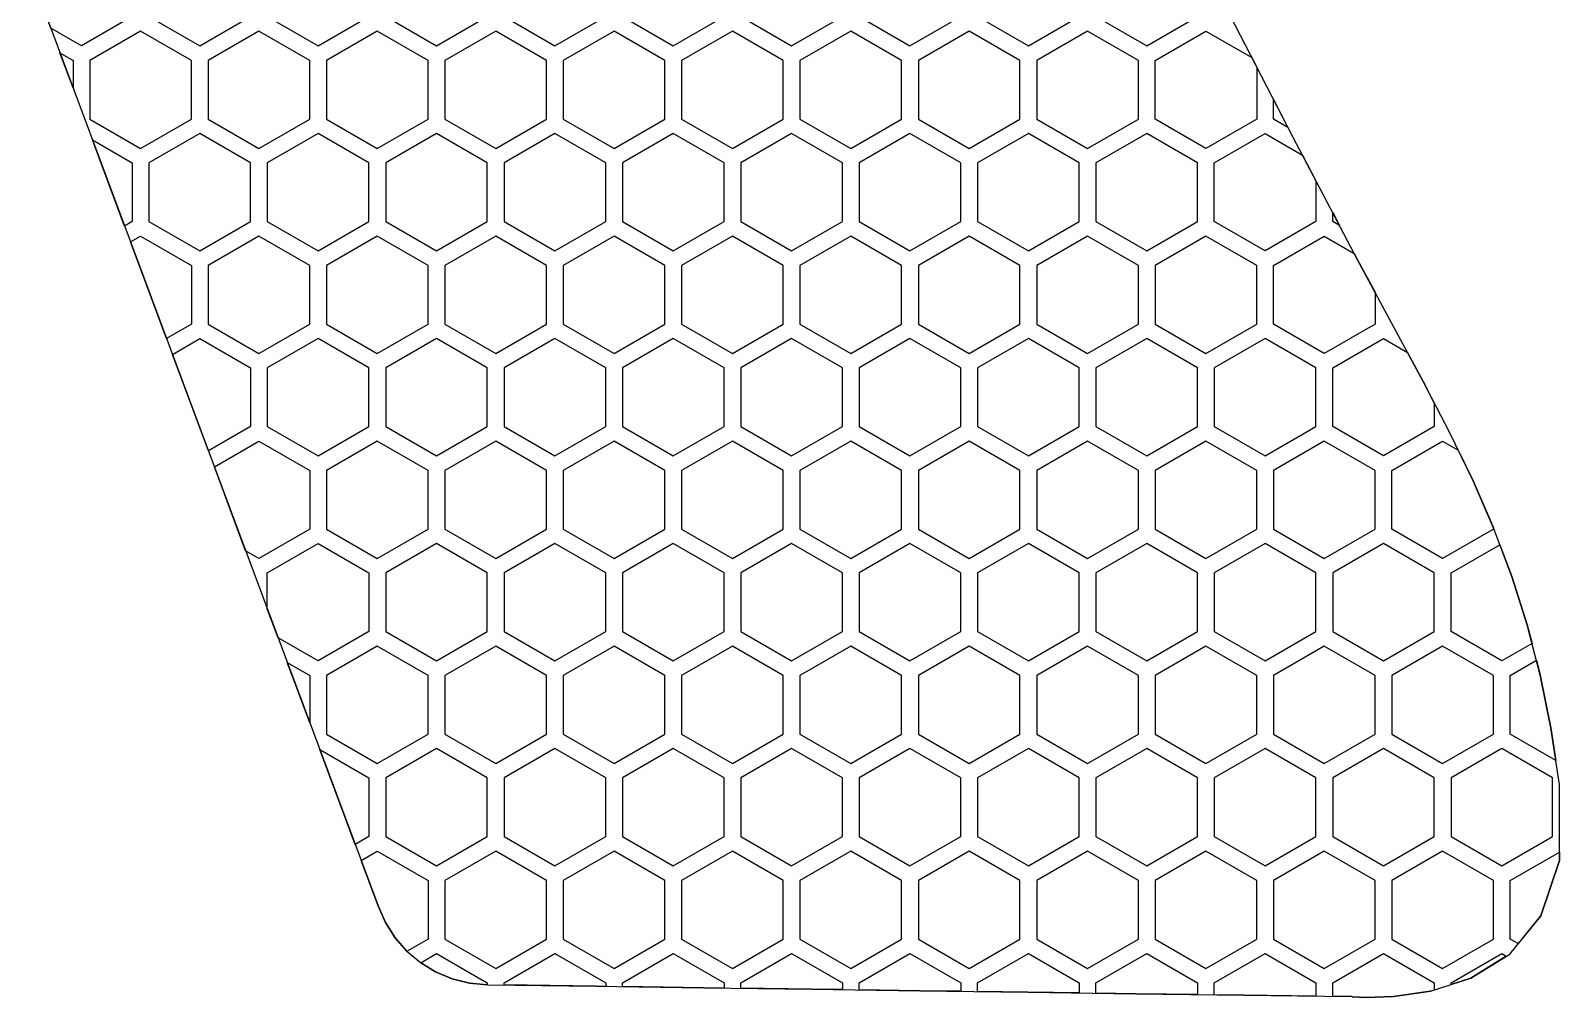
# Model space of a CAD drawing. Header units: millimetres. Extents: x 16 to 185, y -163 to -56.
# Drawn here: x 139.68 to 185.28, y -163.36 to -134.51 of the extents above; entities that cross this region are included whole.
import ezdxf

# ---------------------------------------------------------------- set-up
doc = ezdxf.new("R2010")
doc.units = ezdxf.units.MM
for name, color, linetype in [('outline_5', 3, 'Continuous'), ('pattern_0001', 2, 'Continuous'), ('pattern_0002', 2, 'Continuous'), ('pattern_0003', 2, 'Continuous'), ('pattern_0004', 2, 'Continuous'), ('pattern_0005', 2, 'Continuous'), ('pattern_0006', 2, 'Continuous'), ('pattern_0007', 2, 'Continuous'), ('pattern_0008', 2, 'Continuous'), ('pattern_0009', 2, 'Continuous'), ('pattern_0010', 2, 'Continuous'), ('pattern_0011', 2, 'Continuous'), ('pattern_0012', 2, 'Continuous'), ('pattern_0013', 2, 'Continuous'), ('pattern_0014', 2, 'Continuous'), ('pattern_0015', 2, 'Continuous'), ('pattern_0016', 2, 'Continuous'), ('pattern_0017', 2, 'Continuous'), ('pattern_0018', 2, 'Continuous'), ('pattern_0019', 2, 'Continuous'), ('pattern_0020', 2, 'Continuous'), ('pattern_0021', 2, 'Continuous'), ('pattern_0022', 2, 'Continuous'), ('pattern_0023', 2, 'Continuous'), ('pattern_0024', 2, 'Continuous'), ('pattern_0025', 2, 'Continuous'), ('pattern_0026', 2, 'Continuous'), ('pattern_0027', 2, 'Continuous'), ('pattern_0028', 2, 'Continuous'), ('pattern_0029', 2, 'Continuous'), ('pattern_0030', 2, 'Continuous'), ('pattern_0031', 2, 'Continuous'), ('pattern_0032', 2, 'Continuous'), ('pattern_0033', 2, 'Continuous'), ('pattern_0034', 2, 'Continuous'), ('pattern_0035', 2, 'Continuous'), ('pattern_0036', 2, 'Continuous'), ('pattern_0037', 2, 'Continuous'), ('pattern_0038', 2, 'Continuous'), ('pattern_0039', 2, 'Continuous'), ('pattern_0040', 2, 'Continuous'), ('pattern_0041', 2, 'Continuous'), ('pattern_0042', 2, 'Continuous'), ('pattern_0043', 2, 'Continuous'), ('pattern_0044', 2, 'Continuous'), ('pattern_0045', 2, 'Continuous'), ('pattern_0046', 2, 'Continuous'), ('pattern_0047', 2, 'Continuous'), ('pattern_0048', 2, 'Continuous'), ('pattern_0049', 2, 'Continuous'), ('pattern_0050', 2, 'Continuous'), ('pattern_0051', 2, 'Continuous'), ('pattern_0052', 2, 'Continuous'), ('pattern_0053', 2, 'Continuous'), ('pattern_0054', 2, 'Continuous'), ('pattern_0055', 2, 'Continuous'), ('pattern_0056', 2, 'Continuous'), ('pattern_0057', 2, 'Continuous'), ('pattern_0058', 2, 'Continuous'), ('pattern_0059', 2, 'Continuous'), ('pattern_0060', 2, 'Continuous'), ('pattern_0061', 2, 'Continuous'), ('pattern_0062', 2, 'Continuous'), ('pattern_0063', 2, 'Continuous'), ('pattern_0064', 2, 'Continuous'), ('pattern_0065', 2, 'Continuous'), ('pattern_0066', 2, 'Continuous'), ('pattern_0067', 2, 'Continuous'), ('pattern_0068', 2, 'Continuous'), ('pattern_0069', 2, 'Continuous'), ('pattern_0070', 2, 'Continuous'), ('pattern_0071', 2, 'Continuous'), ('pattern_0072', 2, 'Continuous'), ('pattern_0073', 2, 'Continuous'), ('pattern_0074', 2, 'Continuous'), ('pattern_0075', 2, 'Continuous'), ('pattern_0076', 2, 'Continuous'), ('pattern_0077', 2, 'Continuous'), ('pattern_0078', 2, 'Continuous'), ('pattern_0079', 2, 'Continuous'), ('pattern_0080', 2, 'Continuous'), ('pattern_0081', 2, 'Continuous'), ('pattern_0082', 2, 'Continuous'), ('pattern_0083', 2, 'Continuous'), ('pattern_0084', 2, 'Continuous'), ('pattern_0085', 2, 'Continuous'), ('pattern_0086', 2, 'Continuous'), ('pattern_0087', 2, 'Continuous'), ('pattern_0088', 2, 'Continuous'), ('pattern_0089', 2, 'Continuous'), ('pattern_0090', 2, 'Continuous'), ('pattern_0091', 2, 'Continuous'), ('pattern_0092', 2, 'Continuous'), ('pattern_0093', 2, 'Continuous'), ('pattern_0094', 2, 'Continuous'), ('pattern_0095', 2, 'Continuous'), ('pattern_0096', 2, 'Continuous'), ('pattern_0097', 2, 'Continuous'), ('pattern_0098', 2, 'Continuous'), ('pattern_0099', 2, 'Continuous'), ('pattern_0100', 2, 'Continuous'), ('pattern_0101', 2, 'Continuous'), ('pattern_0102', 2, 'Continuous'), ('pattern_0103', 2, 'Continuous'), ('pattern_0104', 2, 'Continuous'), ('pattern_0105', 2, 'Continuous'), ('pattern_0106', 2, 'Continuous'), ('pattern_0107', 2, 'Continuous'), ('pattern_0108', 2, 'Continuous'), ('pattern_0109', 2, 'Continuous'), ('pattern_0110', 2, 'Continuous'), ('pattern_0111', 2, 'Continuous'), ('pattern_0112', 2, 'Continuous'), ('pattern_0113', 2, 'Continuous'), ('pattern_0114', 2, 'Continuous'), ('pattern_0115', 2, 'Continuous'), ('pattern_0116', 2, 'Continuous'), ('pattern_0117', 2, 'Continuous'), ('pattern_0118', 2, 'Continuous'), ('pattern_0119', 2, 'Continuous'), ('pattern_0120', 2, 'Continuous'), ('pattern_0121', 2, 'Continuous'), ('pattern_0122', 2, 'Continuous')]:
    doc.layers.add(name, color=color, linetype=linetype)

msp = doc.modelspace()

# ---------------------------------------------------------------- linework, layer by layer
at = {"layer": 'outline_5'}
msp.add_lwpolyline([(140.219, -134.279), (142.675, -140.865), (145.131, -147.45), (147.586, -154.036), (150.042, -160.621), (150.263, -161.122), (150.553, -161.575), (150.904, -161.974), (151.309, -162.315), (151.761, -162.59), (152.251, -162.796), (152.773, -162.927), (153.318, -162.976), (156.539, -163.021), (159.76, -163.065), (162.982, -163.11), (166.203, -163.154), (169.424, -163.199), (172.645, -163.243), (175.867, -163.287), (179.088, -163.332), (179.091, -163.332), (179.094, -163.332), (179.098, -163.333), (179.101, -163.333), (179.104, -163.333), (179.107, -163.333), (179.11, -163.334), (179.114, -163.334), (179.505, -163.355), (180.333, -163.332), (181.434, -163.172), (182.644, -162.779), (183.799, -162.061), (184.733, -160.921), (185.283, -159.267), (185.281, -157.002), (185.029, -155.316), (184.712, -153.738), (184.325, -152.239), (183.865, -150.792), (183.328, -149.37), (182.709, -147.945), (182.006, -146.49), (181.214, -144.978), (179.264, -141.348), (177.34, -137.703), (175.448, -134.04)], dxfattribs=at)
at = {"layer": 'pattern_0001'}
msp.add_lwpolyline([(152.773, -162.927), (152.251, -162.796), (151.761, -162.59), (151.316, -162.319), (151.786, -162.047), (153.302, -162.922), (153.302, -162.975)], close=True, dxfattribs=at)
at = {"layer": 'pattern_0002'}
msp.add_lwpolyline([(156.539, -163.021), (153.802, -162.983), (153.802, -162.922), (155.317, -162.047), (156.833, -162.922), (156.833, -163.025)], close=True, dxfattribs=at)
at = {"layer": 'pattern_0003'}
msp.add_lwpolyline([(159.76, -163.065), (157.333, -163.032), (157.333, -162.922), (158.848, -162.047), (160.364, -162.922), (160.364, -163.074)], close=True, dxfattribs=at)
at = {"layer": 'pattern_0004'}
msp.add_lwpolyline([(162.982, -163.11), (160.864, -163.08), (160.864, -162.922), (162.379, -162.047), (163.895, -162.922), (163.895, -163.122)], close=True, dxfattribs=at)
at = {"layer": 'pattern_0005'}
msp.add_lwpolyline([(166.203, -163.154), (164.395, -163.129), (164.395, -162.922), (165.91, -162.047), (167.426, -162.922), (167.426, -163.171)], close=True, dxfattribs=at)
at = {"layer": 'pattern_0006'}
msp.add_lwpolyline([(169.424, -163.199), (167.926, -163.178), (167.926, -162.922), (169.441, -162.047), (170.957, -162.922), (170.957, -163.22)], close=True, dxfattribs=at)
at = {"layer": 'pattern_0007'}
msp.add_lwpolyline([(172.645, -163.243), (171.457, -163.227), (171.457, -162.922), (172.972, -162.047), (174.488, -162.922), (174.488, -163.268)], close=True, dxfattribs=at)
at = {"layer": 'pattern_0008'}
msp.add_lwpolyline([(175.867, -163.287), (174.988, -163.275), (174.988, -162.922), (176.504, -162.047), (178.019, -162.922), (178.019, -163.317)], close=True, dxfattribs=at)
at = {"layer": 'pattern_0009'}
msp.add_lwpolyline([(181.434, -163.172), (180.333, -163.332), (179.505, -163.355), (179.114, -163.334), (179.11, -163.334), (179.107, -163.333), (179.104, -163.333), (179.101, -163.333), (179.098, -163.333), (179.094, -163.332), (179.091, -163.332), (179.088, -163.332), (178.519, -163.324), (178.519, -162.922), (180.035, -162.047), (181.55, -162.922), (181.55, -163.134)], close=True, dxfattribs=at)
at = {"layer": 'pattern_0010'}
msp.add_lwpolyline([(182.644, -162.779), (182.05, -162.972), (182.05, -162.922), (183.566, -162.047), (183.698, -162.123)], close=True, dxfattribs=at)
at = {"layer": 'pattern_0011'}
msp.add_lwpolyline([(150.904, -161.974), (150.553, -161.575), (150.263, -161.122), (150.042, -160.621), (149.538, -159.268), (150.02, -158.989), (151.536, -159.864), (151.536, -161.614), (150.907, -161.977)], close=True, dxfattribs=at)
at = {"layer": 'pattern_0012'}
msp.add_lwpolyline([(155.067, -159.864), (153.552, -158.989), (152.036, -159.864), (152.036, -161.614), (153.552, -162.489), (155.067, -161.614)], close=True, dxfattribs=at)
at = {"layer": 'pattern_0013'}
msp.add_lwpolyline([(158.598, -159.864), (157.083, -158.989), (155.567, -159.864), (155.567, -161.614), (157.083, -162.489), (158.598, -161.614)], close=True, dxfattribs=at)
at = {"layer": 'pattern_0014'}
msp.add_lwpolyline([(162.129, -159.864), (160.614, -158.989), (159.098, -159.864), (159.098, -161.614), (160.614, -162.489), (162.129, -161.614)], close=True, dxfattribs=at)
at = {"layer": 'pattern_0015'}
msp.add_lwpolyline([(165.66, -159.864), (164.145, -158.989), (162.629, -159.864), (162.629, -161.614), (164.145, -162.489), (165.66, -161.614)], close=True, dxfattribs=at)
at = {"layer": 'pattern_0016'}
msp.add_lwpolyline([(169.191, -159.864), (167.676, -158.989), (166.16, -159.864), (166.16, -161.614), (167.676, -162.489), (169.191, -161.614)], close=True, dxfattribs=at)
at = {"layer": 'pattern_0017'}
msp.add_lwpolyline([(172.722, -159.864), (171.207, -158.989), (169.691, -159.864), (169.691, -161.614), (171.207, -162.489), (172.722, -161.614)], close=True, dxfattribs=at)
at = {"layer": 'pattern_0018'}
msp.add_lwpolyline([(176.254, -159.864), (174.738, -158.989), (173.222, -159.864), (173.222, -161.614), (174.738, -162.489), (176.254, -161.614)], close=True, dxfattribs=at)
at = {"layer": 'pattern_0019'}
msp.add_lwpolyline([(179.785, -159.864), (178.269, -158.989), (176.754, -159.864), (176.754, -161.614), (178.269, -162.489), (179.785, -161.614)], close=True, dxfattribs=at)
at = {"layer": 'pattern_0020'}
msp.add_lwpolyline([(183.316, -159.864), (181.8, -158.989), (180.285, -159.864), (180.285, -161.614), (181.8, -162.489), (183.316, -161.614)], close=True, dxfattribs=at)
at = {"layer": 'pattern_0021'}
msp.add_lwpolyline([(184.053, -161.751), (183.816, -161.614), (183.816, -159.864), (185.283, -159.017), (185.283, -159.267), (184.733, -160.921)], close=True, dxfattribs=at)
at = {"layer": 'pattern_0022'}
msp.add_lwpolyline([(148.304, -155.959), (149.77, -156.806), (149.77, -158.556), (149.36, -158.793)], close=True, dxfattribs=at)
at = {"layer": 'pattern_0023'}
msp.add_lwpolyline([(153.302, -156.806), (151.786, -155.931), (150.27, -156.806), (150.27, -158.556), (151.786, -159.431), (153.302, -158.556)], close=True, dxfattribs=at)
at = {"layer": 'pattern_0024'}
msp.add_lwpolyline([(156.833, -156.806), (155.317, -155.931), (153.802, -156.806), (153.802, -158.556), (155.317, -159.431), (156.833, -158.556)], close=True, dxfattribs=at)
at = {"layer": 'pattern_0025'}
msp.add_lwpolyline([(160.364, -156.806), (158.848, -155.931), (157.333, -156.806), (157.333, -158.556), (158.848, -159.431), (160.364, -158.556)], close=True, dxfattribs=at)
at = {"layer": 'pattern_0026'}
msp.add_lwpolyline([(163.895, -156.806), (162.379, -155.931), (160.864, -156.806), (160.864, -158.556), (162.379, -159.431), (163.895, -158.556)], close=True, dxfattribs=at)
at = {"layer": 'pattern_0027'}
msp.add_lwpolyline([(167.426, -156.806), (165.91, -155.931), (164.395, -156.806), (164.395, -158.556), (165.91, -159.431), (167.426, -158.556)], close=True, dxfattribs=at)
at = {"layer": 'pattern_0028'}
msp.add_lwpolyline([(170.957, -156.806), (169.441, -155.931), (167.926, -156.806), (167.926, -158.556), (169.441, -159.431), (170.957, -158.556)], close=True, dxfattribs=at)
at = {"layer": 'pattern_0029'}
msp.add_lwpolyline([(174.488, -156.806), (172.972, -155.931), (171.457, -156.806), (171.457, -158.556), (172.972, -159.431), (174.488, -158.556)], close=True, dxfattribs=at)
at = {"layer": 'pattern_0030'}
msp.add_lwpolyline([(178.019, -156.806), (176.504, -155.931), (174.988, -156.806), (174.988, -158.556), (176.504, -159.431), (178.019, -158.556)], close=True, dxfattribs=at)
at = {"layer": 'pattern_0031'}
msp.add_lwpolyline([(181.55, -156.806), (180.035, -155.931), (178.519, -156.806), (178.519, -158.556), (180.035, -159.431), (181.55, -158.556)], close=True, dxfattribs=at)
at = {"layer": 'pattern_0032'}
msp.add_lwpolyline([(185.081, -156.806), (183.566, -155.931), (182.05, -156.806), (182.05, -158.556), (183.566, -159.431), (185.081, -158.556)], close=True, dxfattribs=at)
at = {"layer": 'pattern_0033'}
msp.add_lwpolyline([(147.586, -154.036), (147.335, -153.361), (148.005, -153.748), (148.005, -155.158)], close=True, dxfattribs=at)
at = {"layer": 'pattern_0034'}
msp.add_lwpolyline([(151.536, -153.748), (150.02, -152.873), (148.505, -153.748), (148.505, -155.498), (150.02, -156.373), (151.536, -155.498)], close=True, dxfattribs=at)
at = {"layer": 'pattern_0035'}
msp.add_lwpolyline([(155.067, -153.748), (153.552, -152.873), (152.036, -153.748), (152.036, -155.498), (153.552, -156.373), (155.067, -155.498)], close=True, dxfattribs=at)
at = {"layer": 'pattern_0036'}
msp.add_lwpolyline([(158.598, -153.748), (157.083, -152.873), (155.567, -153.748), (155.567, -155.498), (157.083, -156.373), (158.598, -155.498)], close=True, dxfattribs=at)
at = {"layer": 'pattern_0037'}
msp.add_lwpolyline([(162.129, -153.748), (160.614, -152.873), (159.098, -153.748), (159.098, -155.498), (160.614, -156.373), (162.129, -155.498)], close=True, dxfattribs=at)
at = {"layer": 'pattern_0038'}
msp.add_lwpolyline([(165.66, -153.748), (164.145, -152.873), (162.629, -153.748), (162.629, -155.498), (164.145, -156.373), (165.66, -155.498)], close=True, dxfattribs=at)
at = {"layer": 'pattern_0039'}
msp.add_lwpolyline([(169.191, -153.748), (167.676, -152.873), (166.16, -153.748), (166.16, -155.498), (167.676, -156.373), (169.191, -155.498)], close=True, dxfattribs=at)
at = {"layer": 'pattern_0040'}
msp.add_lwpolyline([(172.722, -153.748), (171.207, -152.873), (169.691, -153.748), (169.691, -155.498), (171.207, -156.373), (172.722, -155.498)], close=True, dxfattribs=at)
at = {"layer": 'pattern_0041'}
msp.add_lwpolyline([(176.254, -153.748), (174.738, -152.873), (173.222, -153.748), (173.222, -155.498), (174.738, -156.373), (176.254, -155.498)], close=True, dxfattribs=at)
at = {"layer": 'pattern_0042'}
msp.add_lwpolyline([(179.785, -153.748), (178.269, -152.873), (176.754, -153.748), (176.754, -155.498), (178.269, -156.373), (179.785, -155.498)], close=True, dxfattribs=at)
at = {"layer": 'pattern_0043'}
msp.add_lwpolyline([(183.316, -153.748), (181.8, -152.873), (180.285, -153.748), (180.285, -155.498), (181.8, -156.373), (183.316, -155.498)], close=True, dxfattribs=at)
at = {"layer": 'pattern_0044'}
msp.add_lwpolyline([(184.712, -153.738), (185.029, -155.316), (185.174, -156.282), (183.816, -155.498), (183.816, -153.748), (184.598, -153.296)], close=True, dxfattribs=at)
at = {"layer": 'pattern_0045'}
msp.add_lwpolyline([(146.739, -151.764), (146.739, -150.69), (148.255, -149.815), (149.77, -150.69), (149.77, -152.44), (148.255, -153.315), (147.06, -152.625)], close=True, dxfattribs=at)
at = {"layer": 'pattern_0046'}
msp.add_lwpolyline([(153.302, -150.69), (151.786, -149.815), (150.27, -150.69), (150.27, -152.44), (151.786, -153.315), (153.302, -152.44)], close=True, dxfattribs=at)
at = {"layer": 'pattern_0047'}
msp.add_lwpolyline([(156.833, -150.69), (155.317, -149.815), (153.802, -150.69), (153.802, -152.44), (155.317, -153.315), (156.833, -152.44)], close=True, dxfattribs=at)
at = {"layer": 'pattern_0048'}
msp.add_lwpolyline([(160.364, -150.69), (158.848, -149.815), (157.333, -150.69), (157.333, -152.44), (158.848, -153.315), (160.364, -152.44)], close=True, dxfattribs=at)
at = {"layer": 'pattern_0049'}
msp.add_lwpolyline([(163.895, -150.69), (162.379, -149.815), (160.864, -150.69), (160.864, -152.44), (162.379, -153.315), (163.895, -152.44)], close=True, dxfattribs=at)
at = {"layer": 'pattern_0050'}
msp.add_lwpolyline([(167.426, -150.69), (165.91, -149.815), (164.395, -150.69), (164.395, -152.44), (165.91, -153.315), (167.426, -152.44)], close=True, dxfattribs=at)
at = {"layer": 'pattern_0051'}
msp.add_lwpolyline([(170.957, -150.69), (169.441, -149.815), (167.926, -150.69), (167.926, -152.44), (169.441, -153.315), (170.957, -152.44)], close=True, dxfattribs=at)
at = {"layer": 'pattern_0052'}
msp.add_lwpolyline([(174.488, -150.69), (172.972, -149.815), (171.457, -150.69), (171.457, -152.44), (172.972, -153.315), (174.488, -152.44)], close=True, dxfattribs=at)
at = {"layer": 'pattern_0053'}
msp.add_lwpolyline([(178.019, -150.69), (176.504, -149.815), (174.988, -150.69), (174.988, -152.44), (176.504, -153.315), (178.019, -152.44)], close=True, dxfattribs=at)
at = {"layer": 'pattern_0054'}
msp.add_lwpolyline([(181.55, -150.69), (180.035, -149.815), (178.519, -150.69), (178.519, -152.44), (180.035, -153.315), (181.55, -152.44)], close=True, dxfattribs=at)
at = {"layer": 'pattern_0055'}
msp.add_lwpolyline([(183.865, -150.792), (184.325, -152.239), (184.468, -152.794), (183.566, -153.315), (182.05, -152.44), (182.05, -150.69), (183.508, -149.848)], close=True, dxfattribs=at)
at = {"layer": 'pattern_0056'}
msp.add_lwpolyline([(145.159, -147.525), (146.489, -146.757), (148.005, -147.632), (148.005, -149.382), (146.489, -150.257), (146.092, -150.027)], close=True, dxfattribs=at)
at = {"layer": 'pattern_0057'}
msp.add_lwpolyline([(151.536, -147.632), (150.02, -146.757), (148.505, -147.632), (148.505, -149.382), (150.02, -150.257), (151.536, -149.382)], close=True, dxfattribs=at)
at = {"layer": 'pattern_0058'}
msp.add_lwpolyline([(155.067, -147.632), (153.552, -146.757), (152.036, -147.632), (152.036, -149.382), (153.552, -150.257), (155.067, -149.382)], close=True, dxfattribs=at)
at = {"layer": 'pattern_0059'}
msp.add_lwpolyline([(158.598, -147.632), (157.083, -146.757), (155.567, -147.632), (155.567, -149.382), (157.083, -150.257), (158.598, -149.382)], close=True, dxfattribs=at)
at = {"layer": 'pattern_0060'}
msp.add_lwpolyline([(162.129, -147.632), (160.614, -146.757), (159.098, -147.632), (159.098, -149.382), (160.614, -150.257), (162.129, -149.382)], close=True, dxfattribs=at)
at = {"layer": 'pattern_0061'}
msp.add_lwpolyline([(165.66, -147.632), (164.145, -146.757), (162.629, -147.632), (162.629, -149.382), (164.145, -150.257), (165.66, -149.382)], close=True, dxfattribs=at)
at = {"layer": 'pattern_0062'}
msp.add_lwpolyline([(169.191, -147.632), (167.676, -146.757), (166.16, -147.632), (166.16, -149.382), (167.676, -150.257), (169.191, -149.382)], close=True, dxfattribs=at)
at = {"layer": 'pattern_0063'}
msp.add_lwpolyline([(172.722, -147.632), (171.207, -146.757), (169.691, -147.632), (169.691, -149.382), (171.207, -150.257), (172.722, -149.382)], close=True, dxfattribs=at)
at = {"layer": 'pattern_0064'}
msp.add_lwpolyline([(176.254, -147.632), (174.738, -146.757), (173.222, -147.632), (173.222, -149.382), (174.738, -150.257), (176.254, -149.382)], close=True, dxfattribs=at)
at = {"layer": 'pattern_0065'}
msp.add_lwpolyline([(179.785, -147.632), (178.269, -146.757), (176.754, -147.632), (176.754, -149.382), (178.269, -150.257), (179.785, -149.382)], close=True, dxfattribs=at)
at = {"layer": 'pattern_0066'}
msp.add_lwpolyline([(182.709, -147.945), (183.316, -149.342), (183.316, -149.382), (181.8, -150.257), (180.285, -149.382), (180.285, -147.632), (181.8, -146.757), (182.265, -147.025)], close=True, dxfattribs=at)
at = {"layer": 'pattern_0067'}
msp.add_lwpolyline([(143.907, -144.17), (144.724, -143.699), (146.239, -144.574), (146.239, -146.324), (144.981, -147.05)], close=True, dxfattribs=at)
at = {"layer": 'pattern_0068'}
msp.add_lwpolyline([(149.77, -144.574), (148.255, -143.699), (146.739, -144.574), (146.739, -146.324), (148.255, -147.199), (149.77, -146.324)], close=True, dxfattribs=at)
at = {"layer": 'pattern_0069'}
msp.add_lwpolyline([(153.302, -144.574), (151.786, -143.699), (150.27, -144.574), (150.27, -146.324), (151.786, -147.199), (153.302, -146.324)], close=True, dxfattribs=at)
at = {"layer": 'pattern_0070'}
msp.add_lwpolyline([(156.833, -144.574), (155.317, -143.699), (153.802, -144.574), (153.802, -146.324), (155.317, -147.199), (156.833, -146.324)], close=True, dxfattribs=at)
at = {"layer": 'pattern_0071'}
msp.add_lwpolyline([(160.364, -144.574), (158.848, -143.699), (157.333, -144.574), (157.333, -146.324), (158.848, -147.199), (160.364, -146.324)], close=True, dxfattribs=at)
at = {"layer": 'pattern_0072'}
msp.add_lwpolyline([(163.895, -144.574), (162.379, -143.699), (160.864, -144.574), (160.864, -146.324), (162.379, -147.199), (163.895, -146.324)], close=True, dxfattribs=at)
at = {"layer": 'pattern_0073'}
msp.add_lwpolyline([(167.426, -144.574), (165.91, -143.699), (164.395, -144.574), (164.395, -146.324), (165.91, -147.199), (167.426, -146.324)], close=True, dxfattribs=at)
at = {"layer": 'pattern_0074'}
msp.add_lwpolyline([(170.957, -144.574), (169.441, -143.699), (167.926, -144.574), (167.926, -146.324), (169.441, -147.199), (170.957, -146.324)], close=True, dxfattribs=at)
at = {"layer": 'pattern_0075'}
msp.add_lwpolyline([(174.488, -144.574), (172.972, -143.699), (171.457, -144.574), (171.457, -146.324), (172.972, -147.199), (174.488, -146.324)], close=True, dxfattribs=at)
at = {"layer": 'pattern_0076'}
msp.add_lwpolyline([(178.019, -144.574), (176.504, -143.699), (174.988, -144.574), (174.988, -146.324), (176.504, -147.199), (178.019, -146.324)], close=True, dxfattribs=at)
at = {"layer": 'pattern_0077'}
msp.add_lwpolyline([(181.214, -144.978), (181.55, -145.621), (181.55, -146.324), (180.035, -147.199), (178.519, -146.324), (178.519, -144.574), (180.035, -143.699), (180.747, -144.11)], close=True, dxfattribs=at)
at = {"layer": 'pattern_0078'}
msp.add_lwpolyline([(142.675, -140.865), (142.656, -140.815), (142.958, -140.641), (144.474, -141.516), (144.474, -143.266), (143.73, -143.695)], close=True, dxfattribs=at)
at = {"layer": 'pattern_0079'}
msp.add_lwpolyline([(148.005, -141.516), (146.489, -140.641), (144.974, -141.516), (144.974, -143.266), (146.489, -144.141), (148.005, -143.266)], close=True, dxfattribs=at)
at = {"layer": 'pattern_0080'}
msp.add_lwpolyline([(151.536, -141.516), (150.02, -140.641), (148.505, -141.516), (148.505, -143.266), (150.02, -144.141), (151.536, -143.266)], close=True, dxfattribs=at)
at = {"layer": 'pattern_0081'}
msp.add_lwpolyline([(155.067, -141.516), (153.552, -140.641), (152.036, -141.516), (152.036, -143.266), (153.552, -144.141), (155.067, -143.266)], close=True, dxfattribs=at)
at = {"layer": 'pattern_0082'}
msp.add_lwpolyline([(158.598, -141.516), (157.083, -140.641), (155.567, -141.516), (155.567, -143.266), (157.083, -144.141), (158.598, -143.266)], close=True, dxfattribs=at)
at = {"layer": 'pattern_0083'}
msp.add_lwpolyline([(162.129, -141.516), (160.614, -140.641), (159.098, -141.516), (159.098, -143.266), (160.614, -144.141), (162.129, -143.266)], close=True, dxfattribs=at)
at = {"layer": 'pattern_0084'}
msp.add_lwpolyline([(165.66, -141.516), (164.145, -140.641), (162.629, -141.516), (162.629, -143.266), (164.145, -144.141), (165.66, -143.266)], close=True, dxfattribs=at)
at = {"layer": 'pattern_0085'}
msp.add_lwpolyline([(169.191, -141.516), (167.676, -140.641), (166.16, -141.516), (166.16, -143.266), (167.676, -144.141), (169.191, -143.266)], close=True, dxfattribs=at)
at = {"layer": 'pattern_0086'}
msp.add_lwpolyline([(172.722, -141.516), (171.207, -140.641), (169.691, -141.516), (169.691, -143.266), (171.207, -144.141), (172.722, -143.266)], close=True, dxfattribs=at)
at = {"layer": 'pattern_0087'}
msp.add_lwpolyline([(176.254, -141.516), (174.738, -140.641), (173.222, -141.516), (173.222, -143.266), (174.738, -144.141), (176.254, -143.266)], close=True, dxfattribs=at)
at = {"layer": 'pattern_0088'}
msp.add_lwpolyline([(179.264, -141.348), (179.785, -142.318), (179.785, -143.266), (178.269, -144.141), (176.754, -143.266), (176.754, -141.516), (178.269, -140.641), (179.163, -141.157)], close=True, dxfattribs=at)
at = {"layer": 'pattern_0089'}
msp.add_lwpolyline([(141.521, -137.773), (142.708, -138.458), (142.708, -140.208), (142.479, -140.34)], close=True, dxfattribs=at)
at = {"layer": 'pattern_0090'}
msp.add_lwpolyline([(146.239, -138.458), (144.724, -137.583), (143.208, -138.458), (143.208, -140.208), (144.724, -141.083), (146.239, -140.208)], close=True, dxfattribs=at)
at = {"layer": 'pattern_0091'}
msp.add_lwpolyline([(149.77, -138.458), (148.255, -137.583), (146.739, -138.458), (146.739, -140.208), (148.255, -141.083), (149.77, -140.208)], close=True, dxfattribs=at)
at = {"layer": 'pattern_0092'}
msp.add_lwpolyline([(153.302, -138.458), (151.786, -137.583), (150.27, -138.458), (150.27, -140.208), (151.786, -141.083), (153.302, -140.208)], close=True, dxfattribs=at)
at = {"layer": 'pattern_0093'}
msp.add_lwpolyline([(156.833, -138.458), (155.317, -137.583), (153.802, -138.458), (153.802, -140.208), (155.317, -141.083), (156.833, -140.208)], close=True, dxfattribs=at)
at = {"layer": 'pattern_0094'}
msp.add_lwpolyline([(160.364, -138.458), (158.848, -137.583), (157.333, -138.458), (157.333, -140.208), (158.848, -141.083), (160.364, -140.208)], close=True, dxfattribs=at)
at = {"layer": 'pattern_0095'}
msp.add_lwpolyline([(163.895, -138.458), (162.379, -137.583), (160.864, -138.458), (160.864, -140.208), (162.379, -141.083), (163.895, -140.208)], close=True, dxfattribs=at)
at = {"layer": 'pattern_0096'}
msp.add_lwpolyline([(167.426, -138.458), (165.91, -137.583), (164.395, -138.458), (164.395, -140.208), (165.91, -141.083), (167.426, -140.208)], close=True, dxfattribs=at)
at = {"layer": 'pattern_0097'}
msp.add_lwpolyline([(170.957, -138.458), (169.441, -137.583), (167.926, -138.458), (167.926, -140.208), (169.441, -141.083), (170.957, -140.208)], close=True, dxfattribs=at)
at = {"layer": 'pattern_0098'}
msp.add_lwpolyline([(174.488, -138.458), (172.972, -137.583), (171.457, -138.458), (171.457, -140.208), (172.972, -141.083), (174.488, -140.208)], close=True, dxfattribs=at)
at = {"layer": 'pattern_0099'}
msp.add_lwpolyline([(178.019, -138.99), (178.019, -140.208), (176.504, -141.083), (174.988, -140.208), (174.988, -138.458), (176.504, -137.583), (177.615, -138.225)], close=True, dxfattribs=at)
at = {"layer": 'pattern_0100'}
msp.add_lwpolyline([(178.725, -140.327), (178.519, -140.208), (178.519, -139.937)], close=True, dxfattribs=at)
at = {"layer": 'pattern_0101'}
msp.add_lwpolyline([(140.553, -135.175), (140.943, -135.4), (140.943, -136.221)], close=True, dxfattribs=at)
at = {"layer": 'pattern_0102'}
msp.add_lwpolyline([(144.474, -135.4), (142.958, -134.525), (141.443, -135.4), (141.443, -137.15), (142.958, -138.025), (144.474, -137.15)], close=True, dxfattribs=at)
at = {"layer": 'pattern_0103'}
msp.add_lwpolyline([(148.005, -135.4), (146.489, -134.525), (144.974, -135.4), (144.974, -137.15), (146.489, -138.025), (148.005, -137.15)], close=True, dxfattribs=at)
at = {"layer": 'pattern_0104'}
msp.add_lwpolyline([(151.536, -135.4), (150.02, -134.525), (148.505, -135.4), (148.505, -137.15), (150.02, -138.025), (151.536, -137.15)], close=True, dxfattribs=at)
at = {"layer": 'pattern_0105'}
msp.add_lwpolyline([(155.067, -135.4), (153.552, -134.525), (152.036, -135.4), (152.036, -137.15), (153.552, -138.025), (155.067, -137.15)], close=True, dxfattribs=at)
at = {"layer": 'pattern_0106'}
msp.add_lwpolyline([(158.598, -135.4), (157.083, -134.525), (155.567, -135.4), (155.567, -137.15), (157.083, -138.025), (158.598, -137.15)], close=True, dxfattribs=at)
at = {"layer": 'pattern_0107'}
msp.add_lwpolyline([(162.129, -135.4), (160.614, -134.525), (159.098, -135.4), (159.098, -137.15), (160.614, -138.025), (162.129, -137.15)], close=True, dxfattribs=at)
at = {"layer": 'pattern_0108'}
msp.add_lwpolyline([(165.66, -135.4), (164.145, -134.525), (162.629, -135.4), (162.629, -137.15), (164.145, -138.025), (165.66, -137.15)], close=True, dxfattribs=at)
at = {"layer": 'pattern_0109'}
msp.add_lwpolyline([(169.191, -135.4), (167.676, -134.525), (166.16, -135.4), (166.16, -137.15), (167.676, -138.025), (169.191, -137.15)], close=True, dxfattribs=at)
at = {"layer": 'pattern_0110'}
msp.add_lwpolyline([(172.722, -135.4), (171.207, -134.525), (169.691, -135.4), (169.691, -137.15), (171.207, -138.025), (172.722, -137.15)], close=True, dxfattribs=at)
at = {"layer": 'pattern_0111'}
msp.add_lwpolyline([(176.254, -135.6), (176.254, -137.15), (174.738, -138.025), (173.222, -137.15), (173.222, -135.4), (174.738, -134.525), (176.106, -135.315)], close=True, dxfattribs=at)
at = {"layer": 'pattern_0112'}
msp.add_lwpolyline([(177.182, -137.397), (176.754, -137.15), (176.754, -136.568)], close=True, dxfattribs=at)
at = {"layer": 'pattern_0113'}
msp.add_lwpolyline([(140.219, -134.279), (139.677, -132.827), (139.677, -132.342), (141.193, -131.467), (142.708, -132.342), (142.708, -134.092), (141.193, -134.967), (140.278, -134.439)], close=True, dxfattribs=at)
at = {"layer": 'pattern_0114'}
msp.add_lwpolyline([(146.239, -132.342), (144.724, -131.467), (143.208, -132.342), (143.208, -134.092), (144.724, -134.967), (146.239, -134.092)], close=True, dxfattribs=at)
at = {"layer": 'pattern_0115'}
msp.add_lwpolyline([(149.77, -132.342), (148.255, -131.467), (146.739, -132.342), (146.739, -134.092), (148.255, -134.967), (149.77, -134.092)], close=True, dxfattribs=at)
at = {"layer": 'pattern_0116'}
msp.add_lwpolyline([(153.302, -132.342), (151.786, -131.467), (150.27, -132.342), (150.27, -134.092), (151.786, -134.967), (153.302, -134.092)], close=True, dxfattribs=at)
at = {"layer": 'pattern_0117'}
msp.add_lwpolyline([(156.833, -132.342), (155.317, -131.467), (153.802, -132.342), (153.802, -134.092), (155.317, -134.967), (156.833, -134.092)], close=True, dxfattribs=at)
at = {"layer": 'pattern_0118'}
msp.add_lwpolyline([(160.364, -132.342), (158.848, -131.467), (157.333, -132.342), (157.333, -134.092), (158.848, -134.967), (160.364, -134.092)], close=True, dxfattribs=at)
at = {"layer": 'pattern_0119'}
msp.add_lwpolyline([(163.895, -132.342), (162.379, -131.467), (160.864, -132.342), (160.864, -134.092), (162.379, -134.967), (163.895, -134.092)], close=True, dxfattribs=at)
at = {"layer": 'pattern_0120'}
msp.add_lwpolyline([(167.426, -132.342), (165.91, -131.467), (164.395, -132.342), (164.395, -134.092), (165.91, -134.967), (167.426, -134.092)], close=True, dxfattribs=at)
at = {"layer": 'pattern_0121'}
msp.add_lwpolyline([(170.957, -132.342), (169.441, -131.467), (167.926, -132.342), (167.926, -134.092), (169.441, -134.967), (170.957, -134.092)], close=True, dxfattribs=at)
at = {"layer": 'pattern_0122'}
msp.add_lwpolyline([(174.488, -132.342), (172.972, -131.467), (171.457, -132.342), (171.457, -134.092), (172.972, -134.967), (174.488, -134.092)], close=True, dxfattribs=at)

doc.saveas('drawing.dxf')
